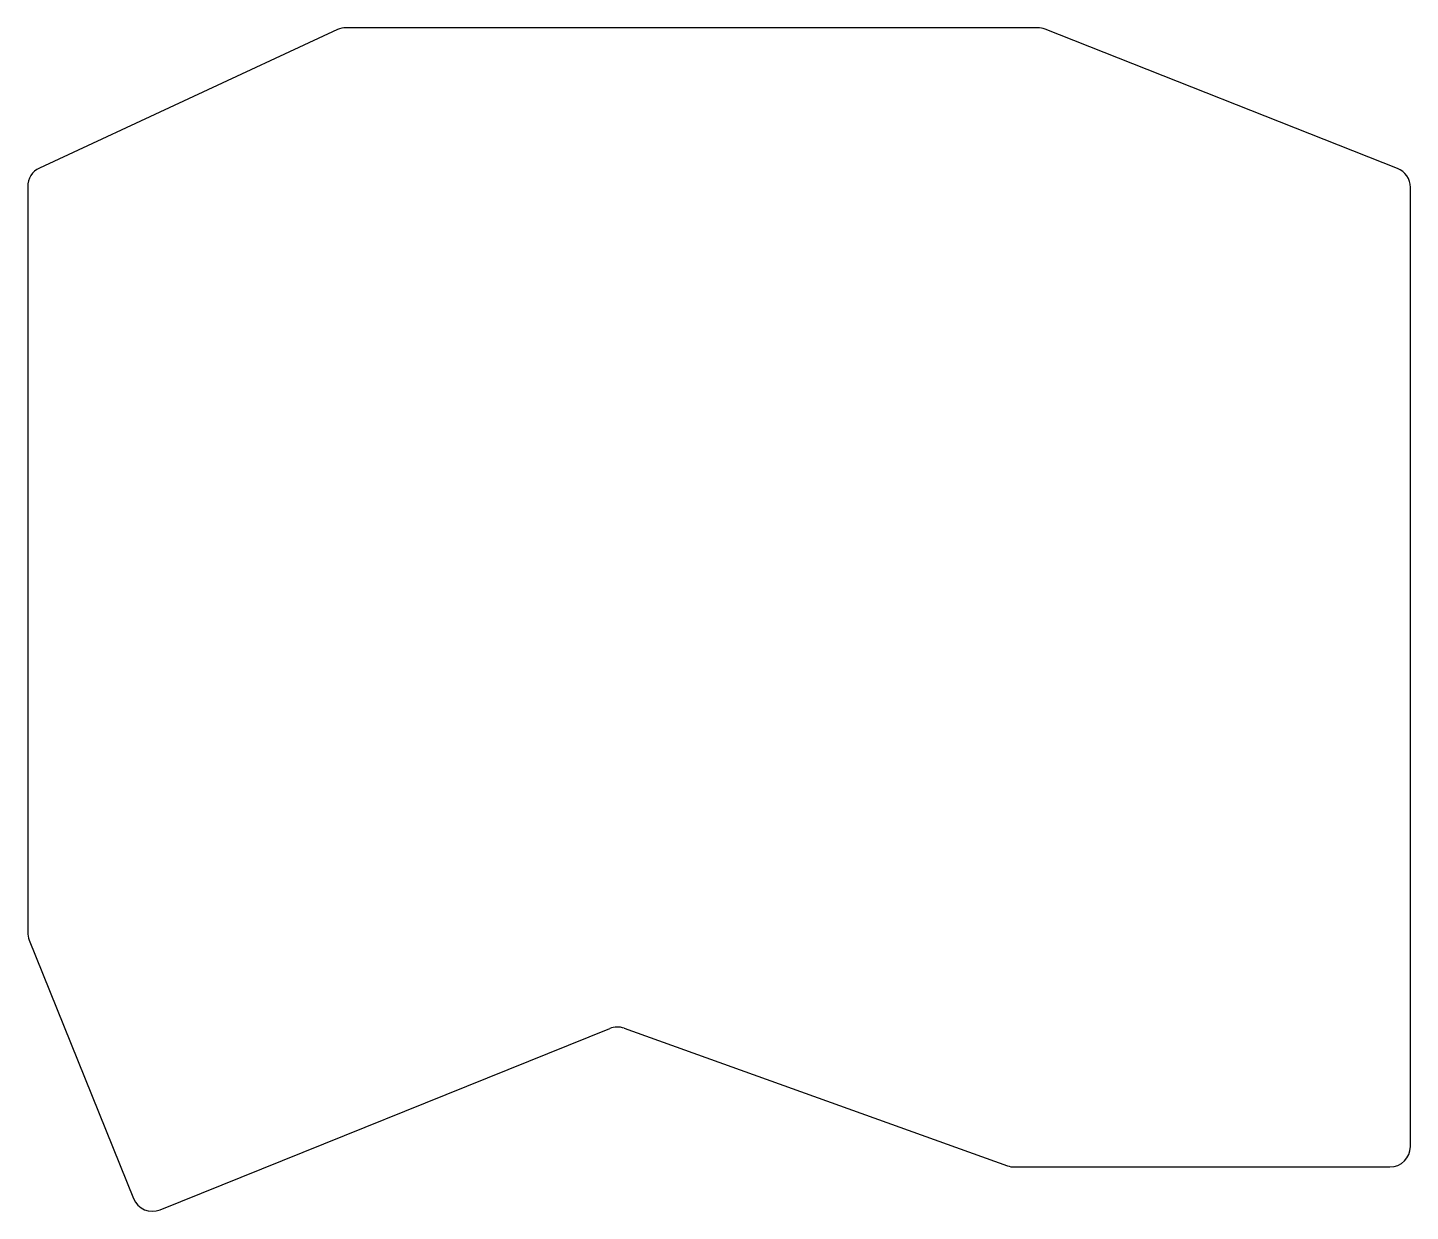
# Model space of a CAD drawing. Header units: millimetres. Extents: x 222 to 357, y -195 to -79.
import ezdxf

# ---------------------------------------------------------------- set-up
doc = ezdxf.new("R2010")
doc.units = ezdxf.units.MM

msp = doc.modelspace()

# ---------------------------------------------------------------- linework, layer by layer
for p, q in [((252.21, -79.17), (223.03, -92.74)), ((320.74, -78.99), (253.05, -78.99)), ((355.96, -92.77), (321.48, -79.13)), ((221.88, -94.55), (221.88, -167.56)), ((357.23, -188.53), (357.23, -94.63)), ((222.02, -168.31), (232.23, -193.62)), ((234.84, -194.73), (278.85, -176.97)), ((280.27, -176.95), (317.8, -190.41)), ((318.47, -190.53), (355.23, -190.53))]:
    msp.add_line(p, q)
for centre, start, end in [((253.05, -80.99), 90, 114.9337), ((320.74, -80.99), 68.4075, 90), ((223.88, -94.55), 114.9337, 180), ((355.23, -94.63), 0, 68.4075), ((223.88, -167.56), 180, 201.9747), ((279.6, -178.83), 70.2646, 111.9701), ((355.23, -188.53), 270, 0), ((318.47, -188.53), 250.2646, 270), ((234.09, -192.87), 201.9747, 291.9701)]:
    msp.add_arc(centre, 2, start, end)

doc.saveas('drawing.dxf')
